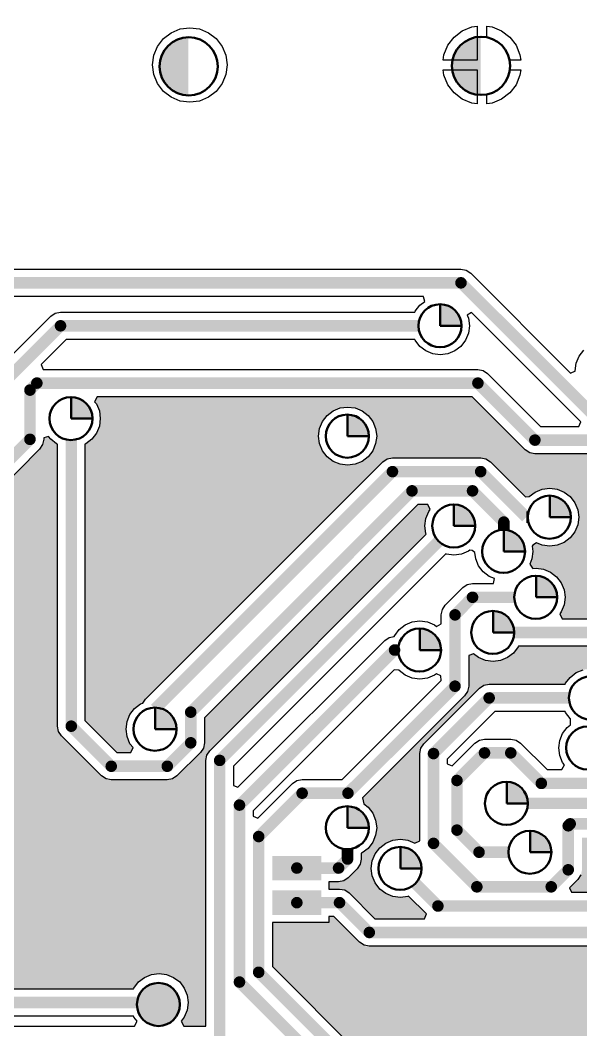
# Model space of a CAD drawing. Header units: millimetres. Extents: x 0 to 841, y 0 to 594.
# Drawn here: x 568.8 to 627.1, y 328.4 to 433.4 of the extents above; entities that cross this region are included whole.
import ezdxf

# ---------------------------------------------------------------- set-up
doc = ezdxf.new("R2010")
doc.units = ezdxf.units.MM
doc.layers.get('0').update_dxf_attribs({"lineweight": 50})
doc.layers.add('BottomLayer', color=5, linetype='Continuous')
doc.layers.add('Отверстия', color=7, linetype='Continuous', lineweight=30)

msp = doc.modelspace()

# ---------------------------------------------------------------- hatches: boundary and pattern name
h = msp.add_hatch(color=256)
h.dxf.hatch_style = 1
h.paths.add_polyline_path([(621.41, 477.95), (618.79, 480.57), (617.01, 480.57), (617.01, 475.54), (616.44, 475.54), (616.44, 472.61), (617.01, 472.61), (617.01, 468.04), (630.55, 454.5), (630.86, 454.04), (630.97, 453.49), (630.97, 399.65), (631.68, 399.1), (632.16, 398.47), (632.46, 397.74), (632.57, 396.96), (632.46, 396.18), (632.21, 395.56), (632.64, 395.27), (642.65, 405.29), (643.12, 405.59), (643.66, 405.7), (669.53, 405.7), (670.08, 406.42), (670.7, 406.9), (671.43, 407.2), (672.22, 407.3), (673, 407.2), (673.73, 406.9), (673.93, 406.74), (674.44, 406.99), (674.44, 415.67), (673.51, 416.61), (672.62, 416.49), (671.84, 416.59), (671.11, 416.9), (670.48, 417.38), (670, 418), (669.7, 418.73), (669.56, 419.74), (669.14, 419.95), (666.98, 417.8), (666.52, 417.49), (665.97, 417.38), (648.54, 417.38), (647.99, 417.49), (647.53, 417.8), (639.81, 425.52), (639.5, 425.98), (639.39, 426.53), (639.39, 446.46), (621.83, 464.02), (621.52, 464.49), (621.41, 465.03)])
h.paths.add_polyline_path([(674.44, 394.5), (674.44, 401.56), (673.93, 401.81), (673.73, 401.66), (673, 401.35), (672.22, 401.25), (671.43, 401.35), (670.7, 401.66), (670.08, 402.14), (669.53, 402.85), (644.25, 402.85), (633.04, 391.63), (633.23, 391.16), (637.37, 391.16), (639.74, 393.53), (639.62, 394.42), (639.72, 395.2), (640.03, 395.93), (640.51, 396.56), (641.13, 397.04), (641.86, 397.34), (642.65, 397.45), (643.43, 397.34), (644.16, 397.04), (644.79, 396.56), (645.27, 395.93), (645.57, 395.2), (645.67, 394.42), (645.57, 393.64), (645.27, 392.91), (644.79, 392.28), (644.16, 391.8), (643.43, 391.5), (642.65, 391.39), (641.76, 391.51), (638.97, 388.73), (638.51, 388.42), (637.96, 388.31), (622.31, 388.31), (621.77, 388.42), (621.3, 388.73), (615.79, 394.24), (576.76, 394.24), (576.5, 393.73), (576.69, 393.5), (576.99, 392.77), (577.09, 391.98), (576.99, 391.2), (576.69, 390.47), (576.21, 389.84), (575.49, 389.3), (575.49, 360.57), (578.82, 357.24), (580.25, 357.24), (580.5, 357.75), (580.18, 358.16), (579.88, 358.89), (579.78, 359.67), (579.88, 360.46), (580.18, 361.19), (580.66, 361.81), (581.29, 362.29), (581.53, 362.39), (581.79, 362.78), (606.48, 387.47), (606.95, 387.78), (607.49, 387.89), (616.67, 387.89), (617.22, 387.78), (617.68, 387.47), (621.32, 383.83), (621.71, 383.86), (622.34, 384.34), (623.07, 384.64), (623.85, 384.75), (624.63, 384.64), (625.36, 384.34), (625.99, 383.86), (626.47, 383.23), (626.77, 382.5), (626.88, 381.72), (626.77, 380.94), (626.47, 380.21), (625.99, 379.58), (625.36, 379.1), (624.63, 378.8), (623.85, 378.69), (623.07, 378.8), (622.49, 379.04), (622.11, 378.81), (622.03, 378.7), (622.1, 378.16), (622, 377.38), (621.77, 376.84), (622.05, 376.41), (622.11, 376.37), (622.43, 376.42), (623.21, 376.31), (623.94, 376.01), (624.57, 375.53), (625.05, 374.9), (625.35, 374.17), (625.45, 373.39), (625.35, 372.61), (625.05, 371.88), (624.89, 371.67), (625.14, 371.16), (651.1, 371.16)])
h.paths.add_polyline_path([(605.85, 390.15), (605.74, 389.37), (605.44, 388.64), (604.96, 388.01), (604.33, 387.53), (603.6, 387.23), (602.82, 387.13), (602.04, 387.23), (601.31, 387.53), (600.68, 388.01), (600.2, 388.64), (599.9, 389.37), (599.79, 390.15), (599.9, 390.94), (600.2, 391.67), (600.68, 392.29), (601.31, 392.77), (602.04, 393.08), (602.82, 393.18), (603.6, 393.08), (604.33, 392.77), (604.96, 392.29), (605.44, 391.67), (605.74, 390.94)], flags=16)
h.paths.add_polyline_path([(603.92, 390.15, -1), (601.72, 390.15, -1)], flags=0)
h = msp.add_hatch(color=256)
h.dxf.hatch_style = 1
h.paths.add_polyline_path([(588.08, 356.81), (588.5, 357.43), (610.98, 379.92), (610.87, 380.81), (610.97, 381.59), (611.39, 382.61), (611.18, 383.04), (610.12, 383.04), (587.92, 360.84), (587.92, 357.87), (587.51, 357.24), (584.8, 354.53), (584.06, 354.39), (577.85, 354.39), (577.22, 354.8), (572.79, 359.24), (572.64, 359.98), (572.64, 389.3), (571.6, 390.1), (571.23, 389.97), (571.09, 389.27), (570.78, 388.81), (515.13, 333.16), (515.34, 332.65), (580.52, 332.65), (581.07, 333.37), (581.7, 333.85), (582.43, 334.15), (583.21, 334.25), (583.99, 334.15), (584.72, 333.85), (585.35, 333.37), (585.83, 332.74), (586.13, 332.01), (586.24, 331.23), (586.13, 330.44), (585.83, 329.71), (585.51, 329.3), (585.77, 328.79), (588.08, 328.79)])
edge = h.paths.add_edge_path(flags=16)
edge.add_arc((563.54, 345.43), 2.21, 0, 360)
edge = h.paths.add_edge_path(flags=16)
edge.add_arc((531.54, 345.43), 2.21, 0, 360)
edge = h.paths.add_edge_path(flags=16)
edge.add_arc((563.54, 377.43), 2.21, 0, 360)
h.paths.add_polyline_path([(677.01, 344.17), (676.81, 344.64), (673.93, 344.64), (666.53, 337.24), (665.79, 337.09), (604.69, 337.09), (604.07, 337.51), (601.39, 340.19), (600.88, 340.19), (600.88, 339.55), (595, 339.55), (595, 334.97), (622.14, 307.83), (622.28, 307.09), (622.28, 306.39), (622.86, 306.39), (622.86, 301.86), (623.25, 301.56), (623.73, 300.94), (624.03, 300.21), (624.13, 299.42), (624.03, 298.64), (623.73, 297.91), (623.25, 297.29), (622.62, 296.8), (621.89, 296.5), (622.01, 296.03), (626.8, 296.03), (627.44, 296.29), (628.22, 296.4), (629.11, 296.28)])
h.paths.add_polyline_path([(705.1, 297.07), (705.87, 298.07), (706.88, 298.84), (708.04, 299.33), (709.3, 299.49), (710.55, 299.33), (711.54, 298.91), (713.69, 301.06), (714.42, 301.21), (719.9, 301.21), (719.9, 301.78), (723.31, 301.78), (723.31, 302.96), (723.52, 303.27), (723.25, 303.78), (719.9, 303.78), (719.9, 307.78), (722.49, 307.78), (725.85, 311.14), (725.85, 315), (729.85, 315), (729.85, 310.22), (730.1, 310.09), (730.36, 310), (730.84, 310.1), (733.45, 310.1), (733.45, 314.4), (732.28, 315.57), (726.18, 315.57), (725.56, 315.99), (720.69, 320.86), (719.69, 320.45), (718.44, 320.29), (717.19, 320.45), (716.02, 320.94), (715.02, 321.71), (714.25, 322.71), (713.76, 323.88), (713.6, 325.13), (713.76, 326.38), (714.25, 327.55), (715.19, 328.78), (715.05, 329.19), (695.4, 329.19), (694.77, 329.61), (686.82, 337.56), (685.93, 337.45), (685.14, 337.55), (684.42, 337.85), (683.79, 338.33), (683.31, 338.96), (683.01, 339.69), (682.9, 340.47), (683.01, 341.25), (683.39, 342.19), (683.17, 342.64), (679.51, 342.64), (631.13, 294.26), (631.25, 293.37), (631.14, 292.59), (630.84, 291.86), (630.36, 291.23), (629.73, 290.75), (629, 290.45), (628.22, 290.34), (627.44, 290.45), (626.71, 290.75), (626.08, 291.23), (625.6, 291.86), (625.3, 292.59), (625.22, 293.17), (623.31, 293.17), (623.16, 292.69), (627.9, 287.95), (660.09, 287.95), (660.26, 288.44), (659.74, 289.12), (659.43, 289.85), (659.33, 290.63), (659.43, 291.42), (659.74, 292.15), (660.22, 292.77), (660.84, 293.25), (661.57, 293.56), (662.36, 293.66), (663.14, 293.56), (663.87, 293.25), (664.5, 292.77), (664.98, 292.15), (665.28, 291.42), (665.38, 290.63), (665.27, 289.74), (667.48, 287.53), (672.79, 282.22), (674.84, 282.22), (675.06, 282.66), (674.67, 283.6), (674.57, 284.39), (674.67, 285.17), (674.98, 285.9), (675.46, 286.53), (676.08, 287.01), (676.81, 287.31), (677.6, 287.41), (678.49, 287.3), (682.31, 291.12), (682.19, 292.01), (682.29, 292.79), (682.6, 293.52), (683.08, 294.15), (683.7, 294.63), (684.43, 294.93), (685.22, 295.03), (686, 294.93), (686.73, 294.63), (687.36, 294.15), (687.84, 293.52), (688.14, 292.79), (688.24, 292.01), (688.14, 291.22), (687.84, 290.5), (687.36, 289.87), (686.73, 289.39), (686, 289.09), (685.22, 288.98), (684.33, 289.1), (680.97, 285.74), (681.27, 285.4), (682.2, 285.79), (682.98, 285.89), (683.76, 285.79), (684.49, 285.48), (685.12, 285), (685.67, 284.29), (691.53, 284.29), (695.05, 287.8), (695.78, 287.95), (713.44, 287.95), (713.44, 289.12), (717.44, 289.12), (717.44, 283.92), (716.87, 283.92), (716.87, 283.03), (717.44, 283.03), (717.44, 277.83), (713.44, 277.83), (713.44, 283.03), (714.01, 283.03), (714.01, 283.92), (713.44, 283.92), (713.44, 285.09), (696.37, 285.09), (692.86, 281.58), (692.13, 281.44), (685.67, 281.44), (685.12, 280.72), (684.49, 280.24), (683.76, 279.94), (682.98, 279.84), (682.2, 279.94), (681.47, 280.24), (680.96, 280.64), (680.1, 279.78), (679.7, 279.52), (679.71, 279.23), (679.79, 279.01), (689.85, 279.01), (690.39, 279.72), (691.02, 280.2), (691.75, 280.5), (692.53, 280.61), (693.32, 280.5), (694.05, 280.2), (694.67, 279.72), (695.15, 279.09), (695.45, 278.36), (695.56, 277.58), (695.45, 276.8), (695.15, 276.07), (694.67, 275.44), (694.05, 274.96), (693.32, 274.66), (692.53, 274.55), (691.75, 274.66), (691.02, 274.96), (690.39, 275.44), (689.85, 276.15), (656.2, 276.15), (655.66, 275.44), (655.03, 274.96), (654.3, 274.66), (653.52, 274.55), (652.73, 274.66), (652, 274.96), (651.38, 275.44), (650.9, 276.07), (650.59, 276.8), (650.49, 277.58), (650.59, 278.36), (650.9, 279.09), (651.38, 279.72), (652, 280.2), (652.73, 280.5), (653.52, 280.61), (654.3, 280.5), (655.03, 280.2), (655.66, 279.72), (656.2, 279.01), (671.5, 279.01), (671.58, 279.23), (671.59, 279.52), (671.19, 279.78), (665.88, 285.09), (626.92, 285.09), (626.3, 285.51), (621.63, 290.17), (620.67, 290.17), (620.67, 289.11), (617.86, 289.11), (615.04, 289.11), (615.04, 290.17), (614.41, 290.59), (613.32, 291.68), (613.18, 292.41), (613.18, 298.54), (613.43, 298.92), (613.43, 301.19), (612.86, 301.19), (612.86, 302.37), (603.08, 302.37), (603.08, 300.73), (597.88, 300.73), (597.88, 300.73), (597.37, 300.83), (596.93, 300.77), (596.14, 300.87), (595.41, 301.17), (594.79, 301.65), (594.31, 302.28), (594, 303.01), (593.9, 303.79), (594, 304.58), (594.31, 305.31), (594.79, 305.93), (595.41, 306.41), (596.14, 306.72), (596.93, 306.82), (597.71, 306.72), (598.8, 306.27), (599.2, 306.47), (599.2, 323.71), (595.68, 327.24), (595.29, 326.98), (595.43, 325.92), (595.31, 325.05), (594.97, 324.24), (594.44, 323.54), (593.74, 323), (592.93, 322.67), (592.06, 322.55), (591.18, 322.67), (590.65, 322.89), (590.35, 322.5), (590.71, 321.65), (590.81, 320.86), (590.71, 320.08), (590.4, 319.35), (589.92, 318.72), (589.21, 318.18), (589.21, 286.6), (595.28, 280.53), (615.04, 280.53), (615.04, 281.9), (617.86, 281.9), (620.67, 281.9), (620.67, 280.53), (621.39, 280.53), (622.02, 280.11), (628.2, 273.93), (719.04, 273.93), (722.26, 277.14), (722.06, 277.61), (721.95, 277.61), (721.95, 279.92), (723.66, 279.92), (723.66, 279.2), (724.13, 279.01), (732.3, 287.19), (732.11, 287.66), (730.41, 287.66), (730.41, 289.19), (730.13, 289.37), (723.76, 295.74), (723.62, 296.48), (723.62, 297.78), (719.9, 297.78), (719.9, 298.35), (715.02, 298.35), (713.56, 296.9), (713.97, 295.9), (714.14, 294.65), (713.97, 293.4), (713.49, 292.23), (712.72, 291.23), (711.72, 290.46), (710.55, 289.97), (709.3, 289.81), (708.04, 289.97), (706.88, 290.46), (705.87, 291.23), (705.1, 292.23), (704.62, 293.4), (704.45, 294.65), (704.62, 295.9)])
edge = h.paths.add_edge_path(flags=16)
edge.add_line((652.64, 305.77), (651.9, 306.34))
edge.add_line((651.9, 306.34), (651.33, 307.08))
edge.add_line((651.33, 307.08), (650.97, 307.95))
edge.add_line((650.97, 307.95), (650.91, 308.37))
edge.add_line((650.91, 308.37), (653.27, 308.37))
edge.add_arc((654.43, 308.87), 1.27, 180, 203.5782, ccw=False)
edge.add_arc((654.43, 308.87), 1.27, 156.4218, 180, ccw=False)
edge.add_line((653.27, 309.38), (650.91, 309.38))
edge.add_line((650.91, 309.38), (650.97, 309.8))
edge.add_line((650.97, 309.8), (651.33, 310.67))
edge.add_line((651.33, 310.67), (651.9, 311.41))
edge.add_line((651.9, 311.41), (652.64, 311.98))
edge.add_line((652.64, 311.98), (653.5, 312.34))
edge.add_line((653.5, 312.34), (653.92, 312.39))
edge.add_line((653.92, 312.39), (653.92, 310.04))
edge.add_arc((654.43, 308.87), 1.27, 66.4218, 113.5782, ccw=False)
edge.add_line((654.94, 310.04), (654.94, 312.39))
edge.add_line((654.94, 312.39), (655.36, 312.34))
edge.add_line((655.36, 312.34), (656.23, 311.98))
edge.add_line((656.23, 311.98), (656.97, 311.41))
edge.add_line((656.97, 311.41), (657.54, 310.67))
edge.add_line((657.54, 310.67), (657.9, 309.8))
edge.add_line((657.9, 309.8), (657.95, 309.38))
edge.add_line((657.95, 309.38), (655.6, 309.38))
edge.add_arc((654.43, 308.87), 1.27, 0, 23.5782, ccw=False)
edge.add_arc((654.43, 308.87), 1.27, 336.4218, 360, ccw=False)
edge.add_line((655.6, 308.37), (657.95, 308.37))
edge.add_line((657.95, 308.37), (657.9, 307.95))
edge.add_line((657.9, 307.95), (657.54, 307.08))
edge.add_line((657.54, 307.08), (656.97, 306.34))
edge.add_line((656.97, 306.34), (656.23, 305.77))
edge.add_line((656.23, 305.77), (655.36, 305.41))
edge.add_line((655.36, 305.41), (654.94, 305.35))
edge.add_line((654.94, 305.35), (654.94, 307.71))
edge.add_arc((654.43, 308.87), 1.27, 246.4218, 293.5782, ccw=False)
edge.add_line((653.92, 307.71), (653.92, 305.35))
edge.add_line((653.92, 305.35), (653.5, 305.41))
edge.add_line((653.5, 305.41), (652.64, 305.77))
edge = h.paths.add_edge_path(flags=0)
edge.add_arc((654.43, 308.87), 1.27, 0, 360)
edge = h.paths.add_edge_path(flags=16)
edge.add_line((667.14, 311.42), (666.57, 312.16))
edge.add_line((666.57, 312.16), (666.21, 313.03))
edge.add_line((666.21, 313.03), (666.15, 313.45))
edge.add_line((666.15, 313.45), (668.51, 313.45))
edge.add_arc((669.67, 313.95), 1.27, 180, 203.5782, ccw=False)
edge.add_arc((669.67, 313.95), 1.27, 156.4218, 180, ccw=False)
edge.add_line((668.51, 314.46), (666.15, 314.46))
edge.add_line((666.15, 314.46), (666.21, 314.88))
edge.add_line((666.21, 314.88), (666.57, 315.75))
edge.add_line((666.57, 315.75), (667.14, 316.49))
edge.add_line((667.14, 316.49), (667.88, 317.06))
edge.add_line((667.88, 317.06), (668.74, 317.42))
edge.add_line((668.74, 317.42), (669.16, 317.47))
edge.add_line((669.16, 317.47), (669.16, 315.12))
edge.add_arc((669.67, 313.95), 1.27, 66.4218, 113.5782, ccw=False)
edge.add_line((670.18, 315.12), (670.18, 317.47))
edge.add_line((670.18, 317.47), (670.6, 317.42))
edge.add_line((670.6, 317.42), (671.47, 317.06))
edge.add_line((671.47, 317.06), (672.21, 316.49))
edge.add_line((672.21, 316.49), (672.78, 315.75))
edge.add_line((672.78, 315.75), (673.14, 314.88))
edge.add_line((673.14, 314.88), (673.19, 314.46))
edge.add_line((673.19, 314.46), (670.84, 314.46))
edge.add_arc((669.67, 313.95), 1.27, 0, 23.5782, ccw=False)
edge.add_arc((669.67, 313.95), 1.27, -23.5782, 0, ccw=False)
edge.add_line((670.84, 313.45), (673.19, 313.45))
edge.add_line((673.19, 313.45), (673.14, 313.03))
edge.add_line((673.14, 313.03), (672.78, 312.16))
edge.add_line((672.78, 312.16), (672.21, 311.42))
edge.add_line((672.21, 311.42), (671.47, 310.85))
edge.add_line((671.47, 310.85), (670.6, 310.49))
edge.add_line((670.6, 310.49), (670.18, 310.43))
edge.add_line((670.18, 310.43), (670.18, 312.79))
edge.add_arc((669.67, 313.95), 1.27, 246.4218, 293.5782, ccw=False)
edge.add_line((669.16, 312.79), (669.16, 310.43))
edge.add_line((669.16, 310.43), (668.74, 310.49))
edge.add_line((668.74, 310.49), (667.88, 310.85))
edge.add_line((667.88, 310.85), (667.14, 311.42))
edge = h.paths.add_edge_path(flags=16)
edge.add_arc((627.54, 281.43), 2.21, 0, 360)
edge = h.paths.add_edge_path(flags=0)
edge.add_arc((669.67, 313.95), 1.27, 0, 360)
h.paths.add_polyline_path([(620.67, 288.09), (620.67, 286.39), (618.36, 286.39), (618.36, 288.09)], flags=16)
h.paths.add_polyline_path([(620.67, 284.63), (620.67, 282.92), (618.36, 282.92), (618.36, 284.63)], flags=16)
h.paths.add_polyline_path([(617.35, 288.09), (617.35, 286.39), (615.04, 286.39), (615.04, 288.09)], flags=16)
h.paths.add_polyline_path([(617.35, 284.63), (617.35, 282.92), (615.04, 282.92), (615.04, 284.63)], flags=16)
h.paths.add_polyline_path([(687.17, 297.6), (687.27, 298.38), (687.57, 299.11), (688.06, 299.74), (688.77, 300.28), (688.77, 306.19), (688.06, 306.73), (687.57, 307.36), (687.27, 308.09), (687.17, 308.87), (687.27, 309.66), (687.57, 310.39), (688.06, 311.01), (688.68, 311.49), (689.41, 311.8), (690.2, 311.9), (690.98, 311.8), (691.71, 311.49), (692.33, 311.01), (692.82, 310.39), (693.12, 309.66), (693.22, 308.87), (693.12, 308.09), (692.82, 307.36), (692.33, 306.73), (691.62, 306.19), (691.62, 300.28), (692.33, 299.74), (692.82, 299.11), (693.12, 298.38), (693.22, 297.6), (693.12, 296.81), (692.82, 296.08), (692.33, 295.46), (691.71, 294.98), (690.98, 294.67), (690.2, 294.57), (689.41, 294.67), (688.68, 294.98), (688.06, 295.46), (687.57, 296.08), (687.27, 296.81)], flags=16)
edge = h.paths.add_edge_path(flags=0)
edge.add_arc((690.2, 297.6), 1.1, 90, 180, ccw=False)
edge.add_line((690.2, 298.7), (690.2, 307.77))
edge.add_arc((690.2, 308.87), 1.1, 180, 270, ccw=False)
edge.add_arc((690.2, 308.87), 1.1, 0, 180, ccw=False)
edge.add_arc((690.2, 308.87), 1.1, -90, 0, ccw=False)
edge.add_line((690.2, 307.77), (690.2, 298.7))
edge.add_arc((690.2, 297.6), 1.1, 0, 90, ccw=False)
edge.add_arc((690.2, 297.6), 1.1, -180, 0, ccw=False)
edge = h.paths.add_edge_path(flags=0)
edge.add_arc((690.2, 297.6), 1.1, 0, 360)
edge = h.paths.add_edge_path(flags=0)
edge.add_arc((690.2, 297.6), 0.3, 0, 360)
edge = h.paths.add_edge_path(flags=0)
edge.add_arc((690.2, 308.87), 1.1, 0, 360)
edge = h.paths.add_edge_path(flags=0)
edge.add_arc((690.2, 308.87), 0.3, 0, 360)
h.paths.add_polyline_path([(603.3, 296.22), (603.3, 294.51), (600.99, 294.51), (600.99, 296.22)], flags=16)
h.paths.add_polyline_path([(603.3, 297.24), (600.99, 297.24), (600.99, 298.95), (603.3, 298.95)], flags=16)
h.paths.add_polyline_path([(599.97, 296.22), (599.97, 294.51), (597.67, 294.51), (597.67, 296.22)], flags=16)
h.paths.add_polyline_path([(599.97, 297.24), (597.67, 297.24), (597.67, 298.95), (599.97, 298.95)], flags=16)
edge = h.paths.add_edge_path(flags=16)
edge.add_line((696.69, 314.04), (696.63, 314.46))
edge.add_line((696.63, 314.46), (698.99, 314.46))
edge.add_arc((700.15, 314.97), 1.27, 180, 203.5782, ccw=False)
edge.add_arc((700.15, 314.97), 1.27, 156.4218, 180, ccw=False)
edge.add_line((698.99, 315.48), (696.63, 315.48))
edge.add_line((696.63, 315.48), (696.69, 315.9))
edge.add_line((696.69, 315.9), (697.05, 316.76))
edge.add_line((697.05, 316.76), (697.62, 317.51))
edge.add_line((697.62, 317.51), (698.36, 318.08))
edge.add_line((698.36, 318.08), (699.22, 318.43))
edge.add_line((699.22, 318.43), (699.64, 318.49))
edge.add_line((699.64, 318.49), (699.64, 316.13))
edge.add_arc((700.15, 314.97), 1.27, 66.4218, 113.5782, ccw=False)
edge.add_line((700.66, 316.13), (700.66, 318.49))
edge.add_line((700.66, 318.49), (701.08, 318.43))
edge.add_line((701.08, 318.43), (701.95, 318.08))
edge.add_line((701.95, 318.08), (702.69, 317.51))
edge.add_line((702.69, 317.51), (703.26, 316.76))
edge.add_line((703.26, 316.76), (703.62, 315.9))
edge.add_line((703.62, 315.9), (703.67, 315.48))
edge.add_line((703.67, 315.48), (701.32, 315.48))
edge.add_arc((700.15, 314.97), 1.27, 0, 23.5782, ccw=False)
edge.add_arc((700.15, 314.97), 1.27, -23.5782, 0, ccw=False)
edge.add_line((701.32, 314.46), (703.67, 314.46))
edge.add_line((703.67, 314.46), (703.62, 314.04))
edge.add_line((703.62, 314.04), (703.26, 313.18))
edge.add_line((703.26, 313.18), (702.69, 312.43))
edge.add_line((702.69, 312.43), (701.95, 311.86))
edge.add_line((701.95, 311.86), (701.08, 311.51))
edge.add_line((701.08, 311.51), (700.66, 311.45))
edge.add_line((700.66, 311.45), (700.66, 313.81))
edge.add_arc((700.15, 314.97), 1.27, 246.4218, 293.5782, ccw=False)
edge.add_line((699.64, 313.81), (699.64, 311.45))
edge.add_line((699.64, 311.45), (699.22, 311.51))
edge.add_line((699.22, 311.51), (698.36, 311.86))
edge.add_line((698.36, 311.86), (697.62, 312.43))
edge.add_line((697.62, 312.43), (697.05, 313.18))
edge.add_line((697.05, 313.18), (696.69, 314.04))
edge = h.paths.add_edge_path(flags=16)
edge.add_arc((700.15, 314.97), 1.27, 0, 360)
h.paths.add_polyline_path([(719.22, 289.34), (720.93, 289.34), (720.93, 287.03), (719.22, 287.03)], flags=16)
h.paths.add_polyline_path([(719.22, 286.01), (721.44, 286.01), (723.66, 286.01), (723.66, 283.75), (723.66, 283.71), (723.66, 283.24), (723.66, 280.93), (721.44, 280.93), (719.22, 280.93), (719.22, 283.2), (719.22, 283.24), (719.22, 283.71)], flags=16)
h.paths.add_polyline_path([(719.22, 279.92), (720.93, 279.92), (720.93, 277.61), (719.22, 277.61)], flags=16)
h.paths.add_polyline_path([(721.95, 289.34), (723.66, 289.34), (723.66, 287.03), (721.95, 287.03)], flags=16)
h.paths.add_polyline_path([(602.53, 323.4), (602.06, 323.21), (602.06, 305.22), (612.86, 305.22), (612.86, 306.39), (616.86, 306.39), (616.86, 301.19), (616.28, 301.19), (616.28, 298.03), (616.03, 297.65), (616.03, 296.6), (619.02, 296.6), (619.2, 297.11), (618.97, 297.29), (618.49, 297.91), (618.18, 298.64), (618.08, 299.42), (618.18, 300.21), (618.49, 300.94), (618.86, 301.42), (618.86, 306.39), (618.86, 306.39), (619.03, 306.9)], flags=17)
h.paths.add_polyline_path([(708.38, 433.1), (707.87, 433.35), (707.07, 432.82), (707.07, 432.5), (705.9, 432.5), (705.9, 430.31), (707.07, 430.31), (707.07, 426.31), (701.87, 426.31), (701.87, 426.88), (696.05, 426.88), (695.9, 426.57), (695.87, 426.37), (698.51, 423.73), (701.87, 423.73), (701.87, 424.31), (707.07, 424.31), (707.07, 420.31), (705.75, 420.31), (705.75, 406.51), (705.6, 405.78), (705.72, 404.89), (705.61, 404.1), (705.31, 403.37), (704.83, 402.75), (704.21, 402.27), (703.48, 401.96), (702.69, 401.86), (701.91, 401.96), (701.18, 402.27), (700.55, 402.75), (700.07, 403.37), (699.77, 404.1), (699.67, 404.89), (699.77, 405.67), (700.07, 406.4), (700.55, 407.03), (701.18, 407.51), (701.91, 407.81), (702.69, 407.91), (702.89, 408.09), (702.89, 420.31), (701.87, 420.31), (701.87, 420.88), (697.53, 420.88), (696.91, 421.3), (694.22, 423.98), (690.81, 423.98), (690.81, 420.31), (689.69, 420.31), (689.69, 405.95), (690.4, 405.4), (690.89, 404.77), (691.19, 404.04), (691.29, 403.26), (691.19, 402.48), (690.89, 401.75), (690.4, 401.12), (689.78, 400.64), (689.05, 400.34), (688.26, 400.23), (687.48, 400.34), (686.75, 400.64), (686.13, 401.12), (685.64, 401.75), (685.34, 402.48), (685.24, 403.26), (685.34, 404.04), (685.64, 404.77), (686.13, 405.4), (686.84, 405.95), (686.84, 420.31), (685.61, 420.31), (685.61, 423.98), (678.74, 423.98), (678.55, 423.51), (679.18, 422.88), (679.33, 422.14), (679.33, 391.29), (678.91, 390.67), (642.09, 353.85), (642.29, 353.38), (653.13, 353.38), (669.34, 369.59), (670.08, 369.74), (689.98, 369.74), (690.53, 370.45), (691.15, 370.93), (691.88, 371.23), (692.67, 371.34), (693.45, 371.23), (694.18, 370.93), (694.81, 370.45), (695.29, 369.82), (695.59, 369.09), (695.69, 368.31), (695.59, 367.53), (695.29, 366.8), (694.81, 366.17), (694.18, 365.69), (693.45, 365.39), (692.67, 365.28), (691.88, 365.39), (691.15, 365.69), (690.53, 366.17), (689.98, 366.88), (670.67, 366.88), (655.5, 351.72), (655.7, 351.25), (661.87, 351.25), (664.97, 354.35), (665.71, 354.5), (686.98, 354.5), (687.07, 354.59), (687.17, 355.38), (687.47, 356.11), (687.95, 356.73), (688.58, 357.21), (689.31, 357.52), (690.09, 357.62), (690.88, 357.52), (691.61, 357.21), (692.23, 356.73), (692.71, 356.11), (693.02, 355.38), (693.12, 354.59), (693.02, 353.81), (692.71, 353.08), (692.23, 352.45), (691.57, 351.95), (691.67, 351.45), (704.64, 351.45), (708.38, 355.18)])
h.paths.add_polyline_path([(652.07, 367.86), (651.83, 368.3), (620.64, 368.3), (620.1, 367.59), (619.47, 367.11), (618.74, 366.81), (617.96, 366.71), (617.17, 366.81), (616.44, 367.11), (615.93, 367.51), (615.42, 367.34), (615.42, 364.14), (615.31, 363.6), (615, 363.13), (604.38, 352.51), (604.5, 351.91), (604.96, 351.55), (605.44, 350.92), (605.74, 350.2), (605.85, 349.41), (605.74, 348.63), (605.44, 347.9), (604.96, 347.27), (604.25, 346.73), (604.25, 346.16), (604.14, 345.61), (603.83, 345.15), (602.89, 344.21), (602.42, 343.9), (601.88, 343.79), (600.88, 343.79), (600.88, 343.04), (601.98, 343.04), (602.52, 342.94), (602.99, 342.63), (605.67, 339.95), (610.81, 339.95), (611.02, 340.46), (609.2, 342.28), (608.31, 342.16), (607.52, 342.26), (606.79, 342.56), (606.17, 343.04), (605.69, 343.67), (605.38, 344.4), (605.28, 345.18), (605.38, 345.97), (605.69, 346.7), (606.17, 347.32), (606.79, 347.8), (607.52, 348.11), (608.31, 348.21), (609.09, 348.11), (609.83, 347.8), (610.33, 348.05), (610.33, 357.13), (610.44, 357.68), (610.75, 358.14), (616.54, 363.93), (617.01, 364.24), (617.55, 364.35), (625.43, 364.35), (625.98, 365.06), (626.6, 365.55), (627.33, 365.85), (628.12, 365.95), (628.9, 365.85), (629.63, 365.55), (630.26, 365.06), (630.74, 364.44), (631.04, 363.71), (631.14, 362.92), (631.04, 362.14), (630.74, 361.41), (630.26, 360.79), (629.92, 360.53), (629.91, 359.92), (630.43, 359.23), (630.74, 358.5), (630.84, 357.72), (630.74, 356.94), (630.41, 356.15), (630.63, 355.71), (639.92, 355.71)])
h.paths.add_polyline_path([(670.33, 351.17), (670.19, 351.64), (666.3, 351.64), (663.47, 348.81), (663, 348.5), (662.46, 348.39), (627.21, 348.39), (627.21, 345.04), (627.1, 344.5), (626.79, 344.03), (625.92, 343.17), (626.12, 342.7), (661.86, 342.7)])
h.paths.add_polyline_path([(744.44, 342.01), (744.03, 342.43), (743.55, 342.19), (743.66, 341.39), (743.53, 340.38), (743.14, 339.45), (742.52, 338.64), (741.72, 338.02), (740.78, 337.64), (739.78, 337.5), (738.77, 337.64), (737.84, 338.02), (737.03, 338.64), (736.41, 339.45), (736.03, 340.38), (735.89, 341.39), (735.99, 342.14), (735.63, 342.64), (688.68, 342.64), (688.46, 342.19), (688.85, 341.25), (688.95, 340.47), (688.84, 339.58), (696.37, 332.04), (724.21, 332.04), (724.83, 331.63), (731.86, 324.6), (733.65, 324.6), (733.65, 318.27), (733.41, 318.32), (733.88, 318.01), (736.89, 315), (737.45, 315), (737.45, 313.63), (738.36, 313.63), (738.62, 313.8), (739.17, 313.91), (739.97, 313.91), (739.97, 314.48), (744.44, 314.48)])
h.paths.add_polyline_path([(729.65, 322.77), (723.23, 329.19), (721.83, 329.19), (721.66, 328.71), (721.86, 328.55), (722.63, 327.55), (723.12, 326.38), (723.28, 325.13), (723.12, 323.88), (722.71, 322.88), (727.16, 318.43), (732.87, 318.43), (733.65, 318.27), (733.65, 319), (729.65, 319)], flags=17)
h.paths.add_polyline_path([(737.99, 306.77), (737.79, 307.24), (731.43, 307.24), (727.51, 303.33), (727.71, 302.86), (730.61, 302.86), (730.61, 300.65), (731.85, 300.65), (732.4, 300.54), (732.86, 300.23), (733.74, 299.35), (734.21, 299.54), (734.21, 302.86), (734.78, 302.86), (734.78, 302.98), (734.89, 303.53), (735.2, 303.99)])
at = {"lineweight": 50}
h = msp.add_hatch(color=7, dxfattribs=at)
h.dxf.hatch_style = 1
h.paths.add_polyline_path([(586.26, 431.66, 0.411474), (583.25, 428.62, 0.411474), (586.26, 425.59)])
h = msp.add_hatch(color=7, dxfattribs=at)
h.dxf.hatch_style = 1
h.paths.add_polyline_path([(616.68, 431.71, 0.411474), (613.67, 428.67, 0.411474), (616.68, 425.64)])
h = msp.add_hatch(color=18, dxfattribs=at)
h.dxf.hatch_style = 1
h.paths.add_polyline_path([(612.47, 401.63), (614.68, 401.63, 0.410663), (612.47, 403.87)])
h = msp.add_hatch(color=18, dxfattribs=at)
h.dxf.hatch_style = 1
h.paths.add_polyline_path([(574.07, 391.98), (576.28, 391.98, 0.410663), (574.07, 394.22)])
h = msp.add_hatch(color=18, dxfattribs=at)
h.dxf.hatch_style = 1
h.paths.add_polyline_path([(602.82, 390.15), (605.03, 390.15, 0.410663), (602.82, 392.39)])
h = msp.add_hatch(color=18, dxfattribs=at)
h.dxf.hatch_style = 1
h.paths.add_polyline_path([(623.85, 381.72), (626.06, 381.72, 0.410663), (623.85, 383.96)])
h = msp.add_hatch(color=18, dxfattribs=at)
h.dxf.hatch_style = 1
h.paths.add_polyline_path([(613.89, 380.81), (616.1, 380.81, 0.410663), (613.89, 383.04)])
h = msp.add_hatch(color=18, dxfattribs=at)
h.dxf.hatch_style = 1
h.paths.add_polyline_path([(619.08, 378.16), (621.29, 378.16, 0.410663), (619.08, 380.4)])
h = msp.add_hatch(color=18, dxfattribs=at)
h.dxf.hatch_style = 1
h.paths.add_polyline_path([(622.43, 373.39), (624.64, 373.39, 0.410663), (622.43, 375.63)])
h = msp.add_hatch(color=18, dxfattribs=at)
h.dxf.hatch_style = 1
h.paths.add_polyline_path([(617.96, 369.73), (620.17, 369.73, 0.410663), (617.96, 371.97)])
h = msp.add_hatch(color=18, dxfattribs=at)
h.dxf.hatch_style = 1
h.paths.add_polyline_path([(610.34, 367.9), (612.55, 367.9, 0.410663), (610.34, 370.14)])
h = msp.add_hatch(color=18, dxfattribs=at)
h.dxf.hatch_style = 1
h.paths.add_polyline_path([(582.8, 359.67), (585.01, 359.67, 0.410663), (582.8, 361.91)])
h = msp.add_hatch(color=18, dxfattribs=at)
h.dxf.hatch_style = 1
h.paths.add_polyline_path([(619.38, 351.95), (621.59, 351.95, 0.410663), (619.38, 354.19)])
h = msp.add_hatch(color=18, dxfattribs=at)
h.dxf.hatch_style = 1
h.paths.add_polyline_path([(602.82, 349.41), (605.03, 349.41, 0.410663), (602.82, 351.65)])
h = msp.add_hatch(color=18, dxfattribs=at)
h.dxf.hatch_style = 1
h.paths.add_polyline_path([(621.82, 346.87), (624.03, 346.87, 0.410663), (621.82, 349.11)])
h = msp.add_hatch(color=18, dxfattribs=at)
h.dxf.hatch_style = 1
h.paths.add_polyline_path([(608.31, 345.18), (610.52, 345.18, 0.410663), (608.31, 347.42)])
h = msp.add_hatch(color=18, dxfattribs=at)
h.dxf.hatch_style = 1
h.paths.add_polyline_path([(580.91, 331.03, 1), (585.38, 331.03, 1)])

# ---------------------------------------------------------------- linework, layer by layer
for p, q in [((612.47, 403.87), (612.47, 401.63)), ((612.47, 401.63), (614.68, 401.63)), ((574.07, 394.22), (574.07, 391.98)), ((574.07, 391.98), (576.28, 391.98)), ((602.82, 392.39), (602.82, 390.15)), ((602.82, 390.15), (605.03, 390.15)), ((623.85, 383.96), (623.85, 381.72)), ((613.89, 383.04), (613.89, 380.81)), ((623.85, 381.72), (626.06, 381.72)), ((613.89, 380.81), (616.1, 380.81)), ((619.08, 380.4), (619.08, 378.16)), ((619.08, 378.16), (621.29, 378.16)), ((622.43, 375.63), (622.43, 373.39)), ((622.43, 373.39), (624.64, 373.39)), ((617.96, 371.97), (617.96, 369.73)), ((610.34, 370.14), (610.34, 367.9)), ((617.96, 369.73), (620.17, 369.73)), ((610.34, 367.9), (612.55, 367.9)), ((582.8, 361.91), (582.8, 359.67)), ((582.8, 359.67), (585.01, 359.67)), ((619.38, 354.19), (619.38, 351.95)), ((619.38, 351.95), (621.59, 351.95)), ((602.82, 351.65), (602.82, 349.41)), ((602.82, 349.41), (605.03, 349.41)), ((621.82, 349.11), (621.82, 346.87)), ((608.31, 347.42), (608.31, 345.18)), ((621.82, 346.87), (624.03, 346.87)), ((608.31, 345.18), (610.52, 345.18))]:
    msp.add_line(p, q, dxfattribs=at)
for centre in [(612.44, 401.63), (574.04, 391.98), (602.79, 390.15), (623.82, 381.72), (613.87, 380.81), (619.05, 378.16), (622.4, 373.39), (617.93, 369.73), (610.31, 367.9), (628.09, 362.92), (582.78, 359.67), (627.79, 357.72), (619.35, 351.95), (602.79, 349.41), (621.79, 346.87), (608.28, 345.18), (583.14, 331.03)]:
    msp.add_circle(centre, 2.24, dxfattribs=at)
at = {"layer": 'BottomLayer'}
for p, q in [((614.75, 432.31), (615.74, 432.72)), ((615.74, 432.72), (616.29, 432.79)), ((616.29, 432.79), (616.29, 429.27)), ((617.31, 431.65), (617.31, 432.79)), ((617.31, 432.79), (617.86, 432.72)), ((617.86, 432.72), (618.85, 432.31)), ((583.66, 431.51), (584.46, 432.12)), ((584.46, 432.12), (585.4, 432.51)), ((585.4, 432.51), (586.4, 432.64)), ((586.4, 432.64), (587.4, 432.51)), ((587.4, 432.51), (588.34, 432.12)), ((588.34, 432.12), (589.14, 431.51)), ((613.25, 430.81), (613.9, 431.66)), ((613.9, 431.66), (614.75, 432.31)), ((618.85, 432.31), (619.7, 431.66)), ((619.7, 431.66), (620.35, 430.81)), ((582.65, 429.77), (583.04, 430.7)), ((583.04, 430.7), (583.66, 431.51)), ((589.14, 431.51), (589.76, 430.7)), ((589.76, 430.7), (590.15, 429.77)), ((612.84, 429.82), (613.25, 430.81)), ((620.35, 430.81), (620.76, 429.82)), ((582.52, 428.76), (582.65, 429.77)), ((590.15, 429.77), (590.28, 428.76)), ((612.77, 429.27), (612.84, 429.82)), ((620.76, 429.82), (620.83, 429.27)), ((582.65, 427.76), (582.52, 428.76)), ((590.28, 428.76), (590.15, 427.76)), ((616.29, 429.27), (612.77, 429.27)), ((620.83, 429.27), (619.68, 429.27)), ((583.04, 426.82), (582.65, 427.76)), ((590.15, 427.76), (589.76, 426.82)), ((612.84, 427.7), (612.77, 428.25)), ((612.77, 428.25), (616.29, 428.25)), ((613.25, 426.71), (612.84, 427.7)), ((616.29, 428.25), (616.29, 424.73)), ((619.71, 428.25), (620.83, 428.25)), ((620.76, 427.7), (620.35, 426.71)), ((620.83, 428.25), (620.76, 427.7)), ((583.66, 426.02), (583.04, 426.82)), ((589.76, 426.82), (589.14, 426.02)), ((613.9, 425.86), (613.25, 426.71)), ((620.35, 426.71), (619.7, 425.86)), ((584.46, 425.4), (583.66, 426.02)), ((585.4, 425.01), (584.46, 425.4)), ((588.34, 425.4), (587.4, 425.01)), ((589.14, 426.02), (588.34, 425.4)), ((614.75, 425.21), (613.9, 425.86)), ((617.31, 424.73), (617.31, 425.7)), ((619.7, 425.86), (618.85, 425.21)), ((586.4, 424.88), (585.4, 425.01)), ((587.4, 425.01), (586.4, 424.88)), ((615.74, 424.8), (614.75, 425.21)), ((616.29, 424.73), (615.74, 424.8)), ((617.86, 424.8), (617.31, 424.73)), ((618.85, 425.21), (617.86, 424.8)), ((552.12, 407.53), (614.62, 407.53)), ((614.62, 407.53), (615.17, 407.42)), ((615.17, 407.42), (615.63, 407.11)), ((615.63, 407.11), (626.03, 396.71)), ((610.72, 404.68), (552.71, 404.68)), ((610.73, 404.66), (610.72, 404.68)), ((610.85, 404.17), (610.73, 404.66)), ((609.85, 403.15), (610.33, 403.77)), ((610.33, 403.77), (610.85, 404.17)), ((532.43, 363.13), (571.94, 402.64)), ((571.94, 402.64), (572.4, 402.95)), ((572.4, 402.95), (572.95, 403.06)), ((572.95, 403.06), (609.82, 403.06)), ((609.82, 403.06), (609.85, 403.15)), ((615.7, 403.01), (615.27, 402.72)), ((615.27, 402.72), (615.39, 402.42)), ((615.39, 402.42), (615.5, 401.63)), ((627.08, 391.63), (615.7, 403.01)), ((615.5, 401.63), (615.39, 400.85)), ((573.54, 400.21), (570.94, 397.6)), ((609.82, 400.21), (573.54, 400.21)), ((609.85, 400.12), (609.82, 400.21)), ((615.39, 400.85), (615.09, 400.12)), ((610.33, 399.49), (609.85, 400.12)), ((610.96, 399.01), (610.33, 399.49)), ((614.61, 399.49), (613.98, 399.01)), ((615.09, 400.12), (614.61, 399.49)), ((626.92, 398.47), (627.4, 399.1)), ((611.69, 398.71), (610.96, 399.01)), ((612.47, 398.61), (611.69, 398.71)), ((613.25, 398.71), (612.47, 398.61)), ((613.98, 399.01), (613.25, 398.71)), ((626.62, 397.74), (626.92, 398.47)), ((570.94, 397.6), (571.15, 397.1)), ((571.15, 397.1), (616.38, 397.1)), ((616.38, 397.1), (616.93, 396.99)), ((626.51, 396.96), (626.62, 397.74)), ((616.93, 396.99), (617.39, 396.68)), ((617.39, 396.68), (622.91, 391.16)), ((626.03, 396.71), (626.52, 396.95)), ((626.52, 396.95), (626.51, 396.96)), ((576.76, 394.24), (576.5, 393.73)), ((615.79, 394.24), (576.76, 394.24)), ((621.3, 388.73), (615.79, 394.24)), ((576.5, 393.73), (576.69, 393.5)), ((576.69, 393.5), (576.99, 392.77)), ((601.31, 392.77), (602.04, 393.08)), ((602.04, 393.08), (602.82, 393.18)), ((602.82, 393.18), (603.6, 393.08)), ((603.6, 393.08), (604.33, 392.77)), ((576.99, 392.77), (577.09, 391.98)), ((577.09, 391.98), (576.99, 391.2)), ((600.2, 391.67), (600.68, 392.29)), ((600.68, 392.29), (601.31, 392.77)), ((604.33, 392.77), (604.96, 392.29)), ((604.96, 392.29), (605.44, 391.67)), ((576.99, 391.2), (576.69, 390.47)), ((599.79, 390.15), (599.9, 390.94)), ((599.9, 390.94), (600.2, 391.67)), ((605.44, 391.67), (605.74, 390.94)), ((605.74, 390.94), (605.85, 390.15)), ((622.91, 391.16), (626.88, 391.16)), ((626.88, 391.16), (627.08, 391.63)), ((571.2, 389.82), (571.09, 389.27)), ((571.7, 390.13), (571.2, 389.96)), ((571.2, 389.96), (571.2, 389.82)), ((571.93, 389.84), (571.7, 390.13)), ((572.55, 389.36), (571.93, 389.84)), ((576.21, 389.84), (575.58, 389.36)), ((576.69, 390.47), (576.21, 389.84)), ((599.9, 389.37), (599.79, 390.15)), ((605.85, 390.15), (605.74, 389.37)), ((570.78, 388.81), (515.13, 333.16)), ((571.09, 389.27), (570.78, 388.81)), ((572.64, 389.33), (572.55, 389.36)), ((572.64, 359.98), (572.64, 389.33)), ((575.58, 389.36), (575.49, 389.33)), ((575.49, 389.33), (575.49, 360.57)), ((600.2, 388.64), (599.9, 389.37)), ((600.68, 388.01), (600.2, 388.64)), ((605.44, 388.64), (604.96, 388.01)), ((605.74, 389.37), (605.44, 388.64)), ((621.77, 388.42), (621.3, 388.73)), ((601.31, 387.53), (600.68, 388.01)), ((604.96, 388.01), (604.33, 387.53)), ((606.48, 387.47), (606.95, 387.78)), ((606.95, 387.78), (607.49, 387.89)), ((607.49, 387.89), (616.67, 387.89)), ((616.67, 387.89), (617.22, 387.78)), ((617.22, 387.78), (617.68, 387.47)), ((622.31, 388.31), (621.77, 388.42)), ((637.96, 388.31), (622.31, 388.31)), ((581.79, 362.78), (606.48, 387.47)), ((602.04, 387.23), (601.31, 387.53)), ((602.82, 387.13), (602.04, 387.23)), ((603.6, 387.23), (602.82, 387.13)), ((604.33, 387.53), (603.6, 387.23)), ((617.68, 387.47), (621.32, 383.83)), ((622.34, 384.34), (623.07, 384.64)), ((623.07, 384.64), (623.85, 384.75)), ((623.85, 384.75), (624.63, 384.64)), ((624.63, 384.64), (625.36, 384.34)), ((621.32, 383.83), (621.71, 383.86)), ((621.71, 383.86), (622.34, 384.34)), ((625.36, 384.34), (625.99, 383.86)), ((625.99, 383.86), (626.47, 383.23)), ((610.12, 383.04), (587.92, 360.84)), ((611.18, 383.04), (610.12, 383.04)), ((610.97, 381.59), (611.27, 382.32)), ((611.43, 382.53), (611.18, 383.04)), ((611.27, 382.32), (611.43, 382.53)), ((626.47, 383.23), (626.77, 382.5)), ((626.77, 382.5), (626.88, 381.72)), ((610.87, 380.81), (610.97, 381.59)), ((626.88, 381.72), (626.77, 380.94)), ((610.97, 380.02), (610.87, 380.81)), ((626.47, 380.21), (625.99, 379.58)), ((626.77, 380.94), (626.47, 380.21)), ((588.5, 357.43), (611.01, 379.94)), ((611.01, 379.94), (610.97, 380.02)), ((625.99, 379.58), (625.36, 379.1)), ((615.41, 378.19), (614.68, 377.88)), ((615.55, 378.3), (615.41, 378.19)), ((615.77, 378.24), (615.55, 378.3)), ((616.06, 378.05), (615.77, 378.24)), ((622.1, 378.16), (622, 377.38)), ((622.11, 378.81), (622.03, 378.7)), ((622.03, 378.7), (622.1, 378.16)), ((622.49, 379.04), (622.11, 378.81)), ((623.07, 378.8), (622.49, 379.04)), ((623.85, 378.69), (623.07, 378.8)), ((624.63, 378.8), (623.85, 378.69)), ((625.36, 379.1), (624.63, 378.8)), ((613.03, 377.92), (590.94, 355.83)), ((613.11, 377.88), (613.03, 377.92)), ((613.89, 377.78), (613.11, 377.88)), ((614.68, 377.88), (613.89, 377.78)), ((616.15, 377.38), (616.06, 378.05)), ((616.45, 376.65), (616.15, 377.38)), ((622, 377.38), (621.77, 376.84)), ((616.94, 376.03), (616.45, 376.65)), ((617.56, 375.54), (616.94, 376.03)), ((621.77, 376.84), (622.05, 376.41)), ((622.05, 376.41), (622.11, 376.37)), ((622.11, 376.37), (622.43, 376.42)), ((622.43, 376.42), (623.21, 376.31)), ((623.21, 376.31), (623.94, 376.01)), ((623.94, 376.01), (624.57, 375.53)), ((618.09, 375.33), (617.56, 375.54)), ((617.99, 374.82), (618.09, 375.33)), ((624.57, 375.53), (625.05, 374.9)), ((612.99, 372.57), (614.81, 374.4)), ((614.81, 374.4), (615.28, 374.71)), ((615.28, 374.71), (615.82, 374.82)), ((615.82, 374.82), (617.99, 374.82)), ((625.05, 374.9), (625.35, 374.17)), ((625.35, 374.17), (625.45, 373.39)), ((625.45, 373.39), (625.35, 372.61)), ((612.57, 371.56), (612.68, 372.11)), ((612.68, 372.11), (612.99, 372.57)), ((625.05, 371.88), (624.89, 371.67)), ((625.35, 372.61), (625.05, 371.88)), ((608.82, 370.52), (609.55, 370.83)), ((609.55, 370.83), (610.34, 370.93)), ((610.34, 370.93), (611.12, 370.83)), ((611.12, 370.83), (611.85, 370.52)), ((612.57, 370.61), (612.57, 371.56)), ((624.89, 371.67), (625.14, 371.16)), ((625.14, 371.16), (651.1, 371.16)), ((607.72, 369.42), (608.2, 370.04)), ((608.2, 370.04), (608.82, 370.52)), ((611.85, 370.52), (612.06, 370.36)), ((612.06, 370.36), (612.57, 370.61)), ((591.41, 353.62), (606.7, 368.91)), ((606.7, 368.91), (607.16, 369.22)), ((607.16, 369.22), (607.68, 369.32)), ((607.68, 369.32), (607.72, 369.42)), ((620.1, 367.59), (619.47, 367.11)), ((620.58, 368.22), (620.1, 367.59)), ((620.61, 368.3), (620.58, 368.22)), ((651.69, 368.3), (620.61, 368.3)), ((615.93, 367.51), (615.42, 367.34)), ((615.42, 367.34), (615.42, 364.14)), ((616.44, 367.11), (615.93, 367.51)), ((617.17, 366.81), (616.44, 367.11)), ((617.96, 366.71), (617.17, 366.81)), ((618.74, 366.81), (617.96, 366.71)), ((619.47, 367.11), (618.74, 366.81)), ((607.66, 365.84), (593, 351.17)), ((608.17, 365.8), (607.66, 365.84)), ((608.2, 365.76), (608.17, 365.8)), ((608.82, 365.28), (608.2, 365.76)), ((625.98, 365.06), (626.6, 365.55)), ((626.6, 365.55), (627.33, 365.85)), ((602.27, 354.44), (612.56, 364.72)), ((609.55, 364.98), (608.82, 365.28)), ((610.34, 364.88), (609.55, 364.98)), ((611.12, 364.98), (610.34, 364.88)), ((611.85, 365.28), (611.12, 364.98)), ((612.06, 365.44), (611.85, 365.28)), ((612.51, 365.22), (612.06, 365.44)), ((612.56, 364.72), (612.51, 365.22)), ((625.5, 364.44), (625.98, 365.06)), ((610.75, 358.14), (616.54, 363.93)), ((615.31, 363.6), (615, 363.13)), ((615.42, 364.14), (615.31, 363.6)), ((616.54, 363.93), (617.01, 364.24)), ((617.01, 364.24), (617.55, 364.35)), ((617.55, 364.35), (625.46, 364.35)), ((625.46, 364.35), (625.5, 364.44)), ((581.29, 362.29), (581.53, 362.39)), ((581.53, 362.39), (581.79, 362.78)), ((615, 363.13), (604.38, 352.51)), ((580.18, 361.19), (580.66, 361.81)), ((580.66, 361.81), (581.29, 362.29)), ((618.14, 361.5), (613.19, 356.54)), ((625.46, 361.5), (618.14, 361.5)), ((625.5, 361.41), (625.46, 361.5)), ((625.98, 360.79), (625.5, 361.41)), ((575.49, 360.57), (578.82, 357.24)), ((579.78, 359.67), (579.88, 360.46)), ((579.88, 360.46), (580.18, 361.19)), ((587.92, 360.84), (587.92, 358.25)), ((626.02, 360.75), (625.98, 360.79)), ((626.01, 360.12), (626.02, 360.75)), ((572.75, 359.43), (572.64, 359.98)), ((573.06, 358.97), (572.75, 359.43)), ((579.88, 358.89), (579.78, 359.67)), ((624.89, 358.5), (625.19, 359.23)), ((625.19, 359.23), (625.67, 359.86)), ((625.67, 359.86), (626.01, 360.12)), ((577.22, 354.8), (573.06, 358.97)), ((580.18, 358.16), (579.88, 358.89)), ((580.5, 357.75), (580.18, 358.16)), ((587.92, 358.25), (587.82, 357.7)), ((610.44, 357.68), (610.75, 358.14)), ((613.7, 355.84), (616.06, 358.21)), ((616.06, 358.21), (616.53, 358.52)), ((616.53, 358.52), (617.07, 358.63)), ((617.07, 358.63), (619.8, 358.63)), ((619.8, 358.63), (620.35, 358.52)), ((620.35, 358.52), (620.81, 358.21)), ((620.81, 358.21), (623.57, 355.46)), ((624.79, 357.72), (624.89, 358.5)), ((578.82, 357.24), (580.25, 357.24)), ((580.25, 357.24), (580.5, 357.75)), ((587.51, 357.24), (585.07, 354.8)), ((587.82, 357.7), (587.51, 357.24)), ((588.19, 356.97), (588.5, 357.43)), ((610.33, 357.13), (610.44, 357.68)), ((610.33, 348.05), (610.33, 357.13)), ((624.89, 356.94), (624.79, 357.72)), ((588.08, 356.42), (588.19, 356.97)), ((588.08, 328.79), (588.08, 356.42)), ((613.19, 356.54), (613.19, 356.05)), ((613.19, 356.05), (613.7, 355.84)), ((625.19, 356.21), (624.89, 356.94)), ((625.38, 355.96), (625.19, 356.21)), ((590.94, 355.83), (590.94, 353.81)), ((623.57, 355.46), (625.13, 355.46)), ((625.13, 355.46), (625.38, 355.96)), ((577.69, 354.49), (577.22, 354.8)), ((578.23, 354.39), (577.69, 354.49)), ((584.06, 354.39), (578.23, 354.39)), ((584.6, 354.49), (584.06, 354.39)), ((585.07, 354.8), (584.6, 354.49)), ((593.47, 350.41), (597.08, 354.02)), ((597.08, 354.02), (597.54, 354.33)), ((597.54, 354.33), (598.09, 354.44)), ((598.09, 354.44), (602.27, 354.44)), ((590.94, 353.81), (591.41, 353.62)), ((604.38, 352.51), (604.5, 351.91)), ((604.5, 351.91), (604.96, 351.55)), ((593, 351.17), (593, 350.61)), ((604.96, 351.55), (605.44, 350.92)), ((605.44, 350.92), (605.74, 350.2)), ((593, 350.61), (593.47, 350.41)), ((605.74, 350.2), (605.85, 349.41)), ((605.85, 349.41), (605.74, 348.63)), ((605.44, 347.9), (604.96, 347.27)), ((605.74, 348.63), (605.44, 347.9)), ((606.17, 347.32), (606.79, 347.8)), ((606.79, 347.8), (607.52, 348.11)), ((607.52, 348.11), (608.31, 348.21)), ((608.31, 348.21), (609.09, 348.11)), ((609.09, 348.11), (609.82, 347.8)), ((609.82, 347.8), (610.33, 348.05)), ((609.82, 347.8), (609.82, 347.8)), ((604.33, 346.79), (604.25, 346.76)), ((604.25, 346.76), (604.25, 346.16)), ((604.96, 347.27), (604.33, 346.79)), ((605.38, 345.97), (605.69, 346.7)), ((605.69, 346.7), (606.17, 347.32)), ((604.14, 345.61), (603.83, 345.15)), ((604.25, 346.16), (604.14, 345.61)), ((605.28, 345.18), (605.38, 345.97)), ((603.83, 345.15), (602.89, 344.21)), ((605.38, 344.4), (605.28, 345.18)), ((627.1, 344.5), (626.79, 344.03)), ((601.88, 343.79), (600.88, 343.79)), ((600.88, 343.79), (600.88, 343.04)), ((602.42, 343.9), (601.88, 343.79)), ((602.89, 344.21), (602.42, 343.9)), ((605.69, 343.67), (605.38, 344.4)), ((606.17, 343.04), (605.69, 343.67)), ((626.79, 344.03), (625.92, 343.17)), ((600.88, 343.04), (601.98, 343.04)), ((601.98, 343.04), (602.52, 342.94)), ((602.52, 342.94), (602.99, 342.63)), ((602.99, 342.63), (605.67, 339.95)), ((606.79, 342.56), (606.17, 343.04)), ((607.52, 342.26), (606.79, 342.56)), ((625.92, 343.17), (626.12, 342.7)), ((626.12, 342.7), (661.86, 342.7)), ((608.31, 342.16), (607.52, 342.26)), ((609.09, 342.26), (608.31, 342.16)), ((609.17, 342.3), (609.09, 342.26)), ((611.02, 340.46), (609.17, 342.3)), ((610.81, 339.95), (611.02, 340.46)), ((600.88, 339.55), (595, 339.55)), ((595, 339.55), (595, 334.97)), ((601.39, 340.19), (600.88, 340.19)), ((600.88, 340.19), (600.88, 339.55)), ((604.07, 337.51), (601.39, 340.19)), ((605.67, 339.95), (610.81, 339.95)), ((604.53, 337.2), (604.07, 337.51)), ((605.08, 337.09), (604.53, 337.2)), ((665.79, 337.09), (605.08, 337.09)), ((581.7, 333.85), (582.43, 334.15)), ((582.43, 334.15), (583.21, 334.25)), ((583.21, 334.25), (583.99, 334.15)), ((583.99, 334.15), (584.72, 333.85)), ((595, 334.97), (621.87, 308.1)), ((580.59, 332.74), (581.07, 333.37)), ((581.07, 333.37), (581.7, 333.85)), ((584.72, 333.85), (585.35, 333.37)), ((585.35, 333.37), (585.83, 332.74)), ((515.34, 332.65), (580.55, 332.65)), ((580.55, 332.65), (580.59, 332.74)), ((585.83, 332.74), (586.13, 332.01)), ((586.13, 332.01), (586.24, 331.23)), ((586.24, 331.23), (586.13, 330.44)), ((580.55, 329.8), (514.75, 329.8)), ((580.59, 329.71), (580.55, 329.8)), ((586.13, 330.44), (585.83, 329.71)), ((517.48, 328.79), (580.66, 328.79)), ((580.91, 329.3), (580.59, 329.71)), ((580.66, 328.79), (580.91, 329.3)), ((585.83, 329.71), (585.51, 329.3)), ((585.51, 329.3), (585.77, 328.79)), ((585.77, 328.79), (588.08, 328.79))]:
    msp.add_line(p, q, dxfattribs=at)
at = {"layer": 'BottomLayer', "const_width": 1.2}
for points in [[(614.62, 406.1), (552.12, 406.1)], [(628.99, 391.74), (614.62, 406.1)], [(572.95, 401.63), (533.02, 361.71)], [(610.21, 401.63), (572.95, 401.63)], [(570.49, 395.67), (569.77, 394.94)], [(616.38, 395.67), (570.49, 395.67)], [(622.31, 389.74), (616.38, 395.67)], [(569.77, 389.82), (569.77, 394.94)], [(569.77, 389.82), (513.23, 333.28)], [(574.07, 359.98), (574.07, 389.75)], [(637.96, 389.74), (622.31, 389.74)], [(607.49, 386.46), (582.8, 361.78)], [(616.67, 386.46), (607.49, 386.46)], [(621.41, 381.72), (616.67, 386.46)], [(609.52, 384.46), (586.5, 361.44)], [(615.82, 384.46), (609.52, 384.46)], [(619.08, 381.21), (615.82, 384.46)], [(621.71, 381.72), (621.41, 381.72)], [(619.08, 380.4), (619.08, 381.21)], [(612.3, 379.21), (589.51, 356.42)], [(615.82, 373.39), (614, 371.56)], [(620.16, 373.39), (615.82, 373.39)], [(614, 364.14), (614, 371.56)], [(651.69, 369.73), (620.17, 369.73)], [(607.71, 367.9), (591.57, 351.77)], [(608.01, 367.9), (607.71, 367.9)], [(614, 364.14), (602.86, 353.01)], [(617.55, 362.92), (611.76, 357.13)], [(625.85, 362.92), (617.55, 362.92)], [(586.5, 358.25), (586.5, 361.44)], [(578.23, 355.81), (574.07, 359.98)], [(586.5, 358.25), (584.06, 355.81)], [(611.76, 347.79), (611.76, 357.13)], [(617.07, 357.2), (614.2, 354.33)], [(619.8, 357.2), (617.07, 357.2)], [(622.98, 354.03), (619.8, 357.2)], [(584.06, 355.81), (578.23, 355.81)], [(589.51, 327.36), (589.51, 356.42)], [(614.2, 349.17), (614.2, 354.33)], [(629.5, 354.03), (622.98, 354.03)], [(598.09, 353.01), (593.57, 348.5)], [(602.86, 353.01), (598.09, 353.01)], [(591.57, 333.36), (591.57, 351.77)], [(653.72, 351.95), (621.59, 351.95)], [(616.5, 346.87), (614.2, 349.17)], [(625.98, 349.82), (625.78, 349.62)], [(625.78, 345.04), (625.78, 349.62)], [(662.46, 349.82), (625.98, 349.82)], [(593.57, 334.38), (593.57, 348.5)], [(602.82, 346.16), (602.82, 347.17)], [(616.27, 343.27), (611.76, 347.79)], [(602.82, 346.16), (601.88, 345.22)], [(619.55, 346.87), (616.5, 346.87)], [(601.88, 345.22), (597.54, 345.22)], [(625.78, 345.04), (624.01, 343.27)], [(612.22, 341.27), (609.87, 343.62)], [(624.01, 343.27), (616.27, 343.27)], [(601.98, 341.62), (597.54, 341.62)], [(605.08, 338.52), (601.98, 341.62)], [(662.45, 341.27), (612.22, 341.27)], [(665.79, 338.52), (605.08, 338.52)], [(620.86, 307.09), (593.57, 334.38)], [(600.63, 324.3), (591.57, 333.36)], [(580.92, 331.23), (514.07, 331.23)]]:
    msp.add_lwpolyline(points, dxfattribs=at)
at = {"layer": 'BottomLayer', "const_width": 0.6}
for points in [[(614.92, 406.1, -1), (614.32, 406.1, -1)], [(614.92, 406.1, -1), (614.32, 406.1, -1)], [(573.25, 401.63, -1), (572.65, 401.63, -1)], [(573.25, 401.63, -1), (572.65, 401.63, -1)], [(570.79, 395.67, -1), (570.19, 395.67, -1)], [(570.79, 395.67, -1), (570.19, 395.67, -1)], [(616.68, 395.67, -1), (616.08, 395.67, -1)], [(616.68, 395.67, -1), (616.08, 395.67, -1)], [(570.07, 394.94, -1), (569.47, 394.94, -1)], [(570.07, 394.94, -1), (569.47, 394.94, -1)], [(570.07, 389.82, -1), (569.47, 389.82, -1)], [(570.07, 389.82, -1), (569.47, 389.82, -1)], [(622.61, 389.74, -1), (622.01, 389.74, -1)], [(622.61, 389.74, -1), (622.01, 389.74, -1)], [(607.79, 386.46, -1), (607.19, 386.46, -1)], [(607.79, 386.46, -1), (607.19, 386.46, -1)], [(616.97, 386.46, -1), (616.37, 386.46, -1)], [(616.97, 386.46, -1), (616.37, 386.46, -1)], [(609.82, 384.46, -1), (609.22, 384.46, -1)], [(609.82, 384.46, -1), (609.22, 384.46, -1)], [(616.12, 384.46, -1), (615.52, 384.46, -1)], [(616.12, 384.46, -1), (615.52, 384.46, -1)], [(619.38, 381.21, -1), (618.78, 381.21, -1)], [(619.38, 381.21, -1), (618.78, 381.21, -1)], [(616.12, 373.39, -1), (615.52, 373.39, -1)], [(616.12, 373.39, -1), (615.52, 373.39, -1)], [(614.3, 371.56, -1), (613.7, 371.56, -1)], [(614.3, 371.56, -1), (613.7, 371.56, -1)], [(608.01, 367.9, -1), (607.41, 367.9, -1)], [(614.3, 364.14, -1), (613.7, 364.14, -1)], [(614.3, 364.14, -1), (613.7, 364.14, -1)], [(617.85, 362.92, -1), (617.25, 362.92, -1)], [(617.85, 362.92, -1), (617.25, 362.92, -1)], [(586.8, 361.44, -1), (586.2, 361.44, -1)], [(586.8, 361.44, -1), (586.2, 361.44, -1)], [(574.37, 359.98, -1), (573.77, 359.98, -1)], [(574.37, 359.98, -1), (573.77, 359.98, -1)], [(586.8, 358.25, -1), (586.2, 358.25, -1)], [(586.8, 358.25, -1), (586.2, 358.25, -1)], [(612.06, 357.13, -1), (611.46, 357.13, -1)], [(612.06, 357.13, -1), (611.46, 357.13, -1)], [(617.37, 357.2, -1), (616.77, 357.2, -1)], [(617.37, 357.2, -1), (616.77, 357.2, -1)], [(620.1, 357.2, -1), (619.5, 357.2, -1)], [(620.1, 357.2, -1), (619.5, 357.2, -1)], [(578.53, 355.81, -1), (577.93, 355.81, -1)], [(578.53, 355.81, -1), (577.93, 355.81, -1)], [(584.36, 355.81, -1), (583.76, 355.81, -1)], [(584.36, 355.81, -1), (583.76, 355.81, -1)], [(589.81, 356.42, -1), (589.21, 356.42, -1)], [(589.81, 356.42, -1), (589.21, 356.42, -1)], [(614.5, 354.33, -1), (613.9, 354.33, -1)], [(614.5, 354.33, -1), (613.9, 354.33, -1)], [(623.28, 354.03, -1), (622.68, 354.03, -1)], [(623.28, 354.03, -1), (622.68, 354.03, -1)], [(598.39, 353.01, -1), (597.79, 353.01, -1)], [(598.39, 353.01, -1), (597.79, 353.01, -1)], [(603.16, 353.01, -1), (602.56, 353.01, -1)], [(603.16, 353.01, -1), (602.56, 353.01, -1)], [(591.87, 351.77, -1), (591.27, 351.77, -1)], [(591.87, 351.77, -1), (591.27, 351.77, -1)], [(614.5, 349.17, -1), (613.9, 349.17, -1)], [(614.5, 349.17, -1), (613.9, 349.17, -1)], [(626.08, 349.62, -1), (625.48, 349.62, -1)], [(626.08, 349.62, -1), (625.48, 349.62, -1)], [(626.28, 349.82, -1), (625.68, 349.82, -1)], [(626.28, 349.82, -1), (625.68, 349.82, -1)], [(593.87, 348.5, -1), (593.27, 348.5, -1)], [(593.87, 348.5, -1), (593.27, 348.5, -1)], [(612.06, 347.79, -1), (611.46, 347.79, -1)], [(612.06, 347.79, -1), (611.46, 347.79, -1)], [(603.12, 346.16, -1), (602.52, 346.16, -1)], [(603.12, 346.16, -1), (602.52, 346.16, -1)], [(616.8, 346.87, -1), (616.2, 346.87, -1)], [(616.8, 346.87, -1), (616.2, 346.87, -1)], [(597.84, 345.22, -1), (597.24, 345.22, -1)], [(602.18, 345.22, -1), (601.58, 345.22, -1)], [(602.18, 345.22, -1), (601.58, 345.22, -1)], [(626.08, 345.04, -1), (625.48, 345.04, -1)], [(626.08, 345.04, -1), (625.48, 345.04, -1)], [(616.57, 343.27, -1), (615.97, 343.27, -1)], [(616.57, 343.27, -1), (615.97, 343.27, -1)], [(624.31, 343.27, -1), (623.71, 343.27, -1)], [(624.31, 343.27, -1), (623.71, 343.27, -1)], [(597.84, 341.62, -1), (597.24, 341.62, -1)], [(602.28, 341.62, -1), (601.68, 341.62, -1)], [(602.28, 341.62, -1), (601.68, 341.62, -1)], [(612.52, 341.27, -1), (611.92, 341.27, -1)], [(612.52, 341.27, -1), (611.92, 341.27, -1)], [(605.38, 338.52, -1), (604.78, 338.52, -1)], [(605.38, 338.52, -1), (604.78, 338.52, -1)], [(593.87, 334.38, -1), (593.27, 334.38, -1)], [(593.87, 334.38, -1), (593.27, 334.38, -1)], [(591.87, 333.36, -1), (591.27, 333.36, -1)], [(591.87, 333.36, -1), (591.27, 333.36, -1)]]:
    msp.add_lwpolyline(points, format="xyb", close=True, dxfattribs=at)
at = {"layer": 'BottomLayer'}
for points in [[(595, 343.95), (595, 346.49), (600.08, 343.95), (600.08, 346.49)], [(595, 340.35), (595, 342.89), (600.08, 340.35), (600.08, 342.89)]]:
    msp.add_solid(points, dxfattribs=at)
at = {"layer": 'Отверстия', "lineweight": 50}
for centre in [(586.29, 428.62), (616.71, 428.67)]:
    msp.add_circle(centre, 3.03, dxfattribs=at)

doc.saveas('drawing.dxf')
